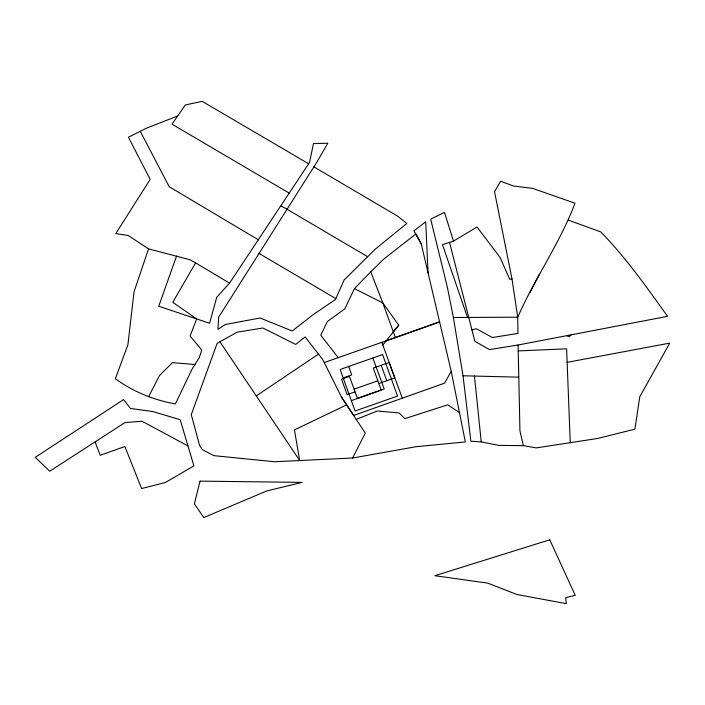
<?xml version="1.0" encoding="UTF-8"?>
<svg xmlns="http://www.w3.org/2000/svg" width="705" height="705" viewBox="0 0 705 705"><rect width="100%" height="100%" fill="white"/><g stroke="black" fill="none" stroke-linecap="round" stroke-linejoin="round"><path stroke-width="1.06" d="M148.614 248.689L134.047 291.764L127.869 344.93L115.356 378.682C132.998 391.663 153.84 400.14 175.395 403.903L192.077 369.129L199.286 357.567L201.753 349.988L190.103 336.038L196.669 318.933L172.787 302.286L195.576 262.868L190.368 259.828L148.543 248.891L128.239 235.496L115.77 233.611L150.174 179.352L128.416 137.219L146.596 128.125L177.651 115.99M176.532 256.135L158.748 306.208L209.588 323.278L216.735 297.254L229.557 283.137L309.583 162.353L313.478 143.564L327.781 143.247L316.757 162.362L218.62 317.25L217.968 329.411L225.01 324.573L260.11 317.981L292.231 330.971L313.434 314.439L335.413 299.563L344.111 279.982L375.412 249.024L406.811 223.45L397.391 216.003L313.892 166.847M467.512 317.426L442.467 244.626L453.509 241.128L444.476 212.355L430.676 219.149L447.305 287.041L453.385 317.497L517.717 317.206C534.839 278.219 559.999 243.075 574.989 203.216L532.619 188.367L513.469 186.005L500.594 181.229L494.522 191.645L511.98 278.863L517.717 317.206L517.963 333.43L492.39 337.51L476.316 328.75L471.848 329.914M352.606 458.003L365.296 433.055L341.89 397.84L322.793 359.62L305.089 336.937L295.686 344.41L262.912 328.01L237.136 332.17L217.166 343.3L191.275 414.646L199.541 445.313L202.22 449.561L213.915 455.659L274.536 461.749L352.606 458.003L416.355 446.662L465.335 441.947L451.226 371.315L421.202 243.763L415.906 233.91L383.784 259.096L370.751 271.83L354.456 288.636L344.807 308.852L327.314 321.568L320.757 335.227L338.241 357.664M148.781 396.342L159.462 375.562L172.408 362.661L194.968 364.485M530.063 292.311L539.448 274.166M517.188 317.206L517.593 316.413M451.226 371.315L444.582 383.168L353.663 415.448L341.299 396.712M382.806 345.018L398.739 325.164L382.806 302.903L370.751 271.83M386.19 340.806L439.603 321.877L395.39 337.572L393.328 331.914L398.748 325.164M571.244 334.805L569.305 336.567L566.591 335.703M256.285 395.91L318.51 354.139M453.509 241.128L477.003 226.992L500.012 257.316L509.75 279.303L511.98 278.863M346.657 404.855L294.461 429.9L299.634 460.444L219.916 341.758M356.263 419.387L377.193 411.015L399.109 412.963L404.864 418.62L447.754 404.802L459.739 412.795M351.354 400.651L384.207 388.984L372.848 357.99M324.247 362.564L395.39 337.572M343.159 377.898L351.707 374.893L348.675 366.485M354.077 389.151L377.854 380.797M355.056 391.865L347.133 394.659L341.564 379.219L349.495 376.435L357.417 398.413L381.193 390.05L373.271 368.072L389.125 362.502L394.685 377.933L378.832 383.511M449.526 242.388L474.87 341.317L489.517 349.61L518.219 344.983L667.564 316.333C646.582 287.173 625.978 257.625 600.739 231.883L568.503 220.189M567.137 362.344L669.75 343.123L639.77 396.765L634.905 429.16L597.946 438.404L536.232 447.913L523.392 445.639L498.84 445.384L481.233 441.912L470.87 441.224L463.018 375.774L453.385 317.497M523.392 445.639L519.946 430.896L518.219 350.914L566.617 348.825L570.257 442.661M463.018 375.774L518.792 377.166M281.057 206.107L287.032 209.015M354.456 288.636L382.806 302.903L393.328 331.914M187.909 445.895L142.093 421.264L125.041 422.542L49.729 471.204L35.25 457.351L123.622 399.568L130.46 408.468L152.588 411.508L180.18 419.731L193.893 465.873L165.455 482.484L141.643 488.547L124.873 446.538L100.207 455.289L95.087 441.894M308.658 163.78L202.194 101.37L185.318 104.948L171.976 124.168L289.491 193.285M286.926 209.182L367.657 256.708M258.964 253.386L335.827 298.638M258.471 239.885L169.191 186.71L140.277 131.289M195.576 262.868L229.557 283.137M421.202 243.763L413.914 230.852L425.688 221.819L428.067 272.932M381.828 342.339L402.308 398.175M381.193 365.287L386.763 380.718M474.447 376.056L481.233 441.912M518.14 344.992L518.219 350.914M200.053 481.136L194.395 503.863L203.78 517.558L266.781 490.918L302.066 482.387L200.053 481.136M382.586 354.562L340.127 369.49L355.091 410.997L397.549 396.069L382.586 354.562M549.759 539.81L434.853 575.703L487.613 583.088L517.082 594.544L566.212 603.63L565.754 597.576L575.262 595.381L549.759 539.81"/></g></svg>
